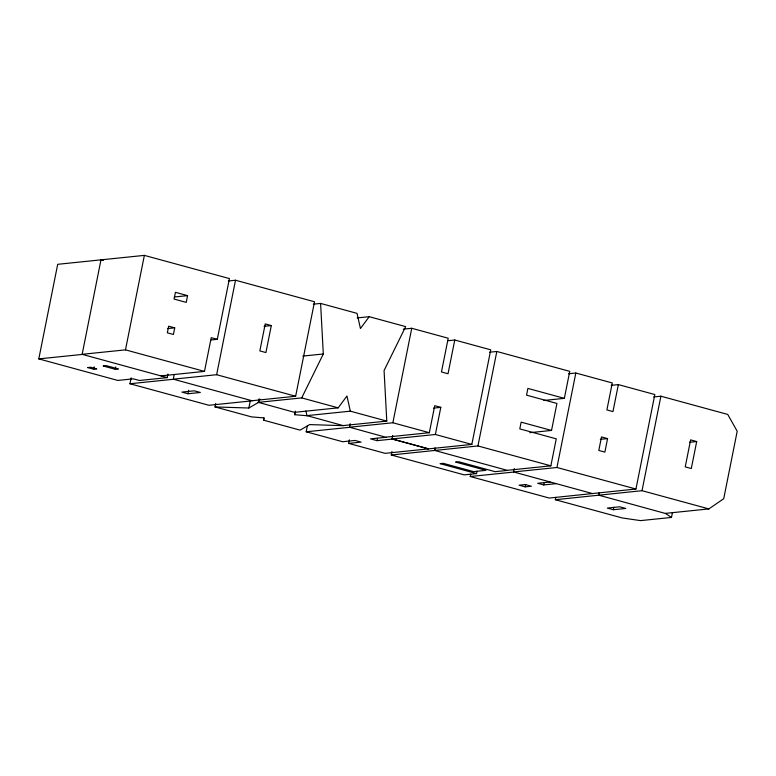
<?xml version="1.0" encoding="UTF-8"?>
<svg xmlns="http://www.w3.org/2000/svg" width="776" height="776" viewBox="0 0 776 776"><rect width="100%" height="100%" fill="white"/><g stroke="black" fill="none" stroke-linecap="round" stroke-linejoin="round"><path stroke-width="1.16" d="M305.909 410.96L306.947 415.626L343.438 425.675L309.624 424.588L300.108 430.137L263.646 420.194L263.762 417.895L251.492 416.877L215.03 406.934L215.738 403.394M306.976 415.732L294.715 414.714L294.822 412.425L258.33 402.366L259.911 399.155M167.917 374.08L167.209 377.631L139.35 380.492L133.278 378.834L117.797 380.434L38.8 358.89L57.696 264.315L144.365 255.382L229.434 278.574L217.299 339.316L211.276 339.927M93.721 369.211L96.748 368.901L90.676 367.252L87.639 367.562L93.721 369.211L94.187 366.854M115.275 369.279L118.369 368.959L106.215 365.651L103.121 365.971L115.275 369.279L115.74 366.912M167.209 377.631L82.101 354.322L125.479 349.86L144.365 255.382M228.289 280.98L235.516 280.233L314.513 301.767L295.637 396.245L216.64 374.711L173.252 379.173L252.287 400.823L208.957 405.285L129.951 383.742L131.134 377.834M174.736 327.85L173.417 334.466L167.335 332.807L168.664 326.192L174.736 327.85L167.509 328.597M187.579 295.627L186.23 302.378L174.076 299.061L175.434 292.319L187.579 295.627L174.328 296.995M174.202 374.449L173.291 379.289L129.951 383.742M187.967 393.752L200.353 392.472L194.272 390.823L181.894 392.093L187.967 393.752L188.675 390.202M161.098 375.856L204.486 371.394L211.227 337.657L217.299 339.316M216.64 374.711L235.516 280.233M215.03 406.934L248.853 408.021L250.27 400.93M271.309 325.571L265.916 352.566L259.844 350.907L265.237 323.912L271.309 325.571L264.082 326.318M259.068 398.932L258.36 402.482L248.853 408.021M263.646 420.194L264.121 417.827M294.715 414.714L295.423 411.164M349.365 439.846L348.657 443.397L361.102 442.116L355.03 440.458L342.643 441.728L306.18 431.786L307.364 425.878M350.189 423.677L349.52 427.334L306.18 431.786M392.704 435.414L391.996 438.954L435.375 434.492L440.797 407.361L434.725 405.702L429.332 432.698L392.869 422.755L349.481 427.217L385.982 437.276L370.501 438.867L377.068 440.652L377.534 438.285M392.869 422.755L411.746 328.277L448.208 338.22L441.466 371.966L448.024 373.751L454.765 340.014L490.742 349.821L471.837 444.425L385.119 453.329L348.657 443.397M477.036 471.226L476.561 473.593L464.184 474.863L391.259 454.988L391.967 451.438M435.035 448.053L434.56 450.41L507.514 470.411L495.136 471.682L458.674 461.739L455.58 462.06L485.96 470.343L473.583 471.614L443.193 463.33L440.099 463.65L476.561 473.593M434.589 450.526L435.064 448.159M611.129 385.352L618.356 384.605L654.818 394.548L635.942 489.025L549.262 498.056L470.256 476.522L470.731 474.155M391.259 454.988L477.938 445.948L496.824 351.47L569.749 371.355L564.346 398.35L543.869 400.455M514.304 468.52L513.596 472.06L470.256 476.522M525.177 486.843L531.366 486.212L525.294 484.554L519.105 485.194L525.177 486.843L525.653 484.486M529.843 432.668L551.532 430.438L556.925 403.442L526.545 395.159L527.893 388.407L564.346 398.35M550.058 482.003L537.671 483.283L543.753 484.932L544.218 482.575M507.485 470.295L550.863 465.833L556.256 438.838L519.794 428.895L521.142 422.154L551.532 430.438M592.592 493.604L513.567 471.954L556.945 467.491L575.821 373.014L612.283 382.956L606.89 409.941L612.962 411.6L618.356 384.605M672.423 512.703L671.482 517.437L640.53 520.618L622.177 517.941L555.335 499.715L555.81 497.348M607.569 438.595L604.873 452.098L598.8 450.439L601.497 436.936L607.569 438.595L600.343 439.342M598.665 495.263L599.111 492.789M613.35 509.725L625.728 508.445L619.655 506.796L607.268 508.067L613.35 509.725L613.826 507.358M555.335 499.715L642.024 490.684L660.9 396.206L727.742 414.433L737.2 431.243L723.717 498.725L708.866 508.91L665.488 513.372M696.693 441.544L691.3 468.539L685.227 466.88L690.621 439.885L696.693 441.544L689.466 442.291M258.33 402.366L301.709 397.904L323.311 353.982L320.595 303.426L313.358 304.173M343.409 425.558L386.787 421.096L384.071 370.55L405.664 326.618L369.211 316.686L360.433 328.52L357.057 313.368L320.595 303.426M294.793 412.308L338.171 407.846L346.95 396.002L350.325 411.164L386.787 421.096M357.154 317.918L369.211 316.686M38.8 358.89L82.13 354.438L100.977 259.844L103.363 260.493M403.307 329.15L411.746 328.277M447.539 340.751L454.765 340.014M302.824 356.087L323.311 353.982M489.588 352.217L496.824 351.47M252.258 400.707L295.637 396.245M568.595 373.76L575.821 373.014M306.947 415.626L350.325 411.164M433.571 408.108L440.797 407.361M653.664 396.953L660.9 396.206M385.944 437.16L429.332 432.698M377.068 440.652L392.54 439.061L428.517 448.868L391.996 438.954M543.753 484.932L556.13 483.661M125.479 349.86L204.486 371.394M301.709 397.904L338.171 407.846M435.375 434.492L471.837 444.425M477.938 445.948L550.863 465.833M556.945 467.491L635.942 489.025M642.024 490.684L708.866 508.91M598.635 495.146L665.517 513.489L671.482 517.437"/></g></svg>
